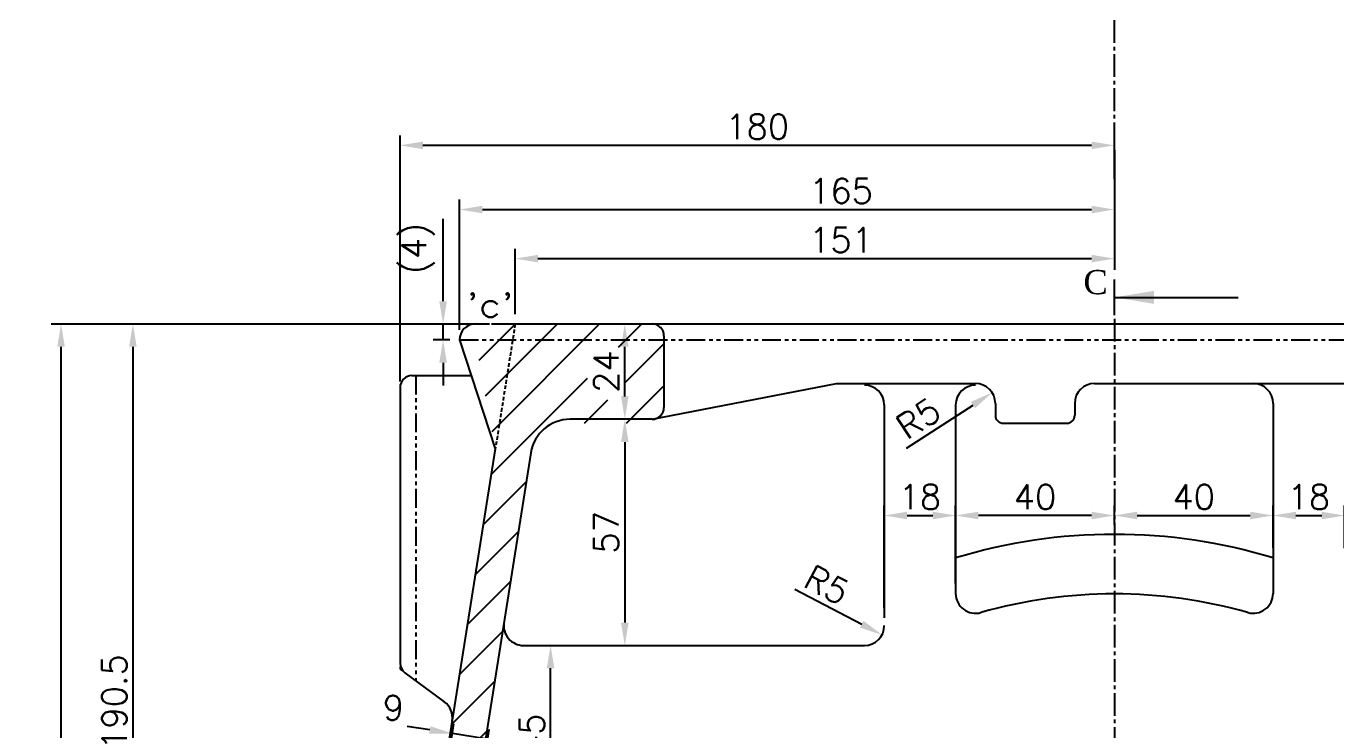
# Model space of a CAD drawing. Header units: millimetres. Extents: x -3508 to 12243, y -3609 to 4092.
# Drawn here: x 902.6 to 1232.6, y -52.3 to 125 of the extents above; entities that cross this region are included whole.
import ezdxf

# ---------------------------------------------------------------- set-up
doc = ezdxf.new("R2010")
doc.units = ezdxf.units.MM
doc.header["$LTSCALE"] = 0.3
doc.header["$PDSIZE"] = -50
for name, pattern in [('CENTER2', [28.575, 19.05, -3.175, 3.175, -3.175]), ('HIDDEN2', [4.7625, 3.175, -1.5875]), ('PHANTOM2', [31.75, 15.875, -3.175, 3.175, -3.175, 3.175, -3.175])]:
    doc.linetypes.add(name, pattern=pattern)
doc.layers.add('AM_8', color=1, linetype='Continuous', lineweight=25)
for name, color, linetype in [('center', 1, 'CENTER2'), ('CHAIN ...', 8, 'PHANTOM2'), ('hidden', 4, 'HIDDEN2')]:
    doc.layers.add(name, color=color, linetype=linetype)
doc.styles.add('ROMANTIC', font='romantic.ttf')
doc.styles.add('rs', font='romans.shx')
doc.styles.get("Standard").update_dxf_attribs({"font": 'romans.shx', "width": 1.2})
doc.dimstyles.new('ISO-25', dxfattribs={"dimscale": 2.5, "dimtxt": 2.5, "dimasz": 2.5, "dimexe": 0.7, "dimexo": 0.625, "dimtad": 1, "dimdec": 3, "dimlfac": -1, "dimzin": 9, "dimdsep": 46, "dimtxsty": 'Standard', "dimcen": 2.5, "dimclrd": 1, "dimclre": 1, "dimclrt": 7, "dimazin": 0, "dimtfac": 0.65, "dimtdec": 3, "dimtmove": 0, "dimatfit": 3, "dimfxl": 0, "dimtolj": 1, "dimarcsym": 0})
doc.dimstyles.new('sarab', dxfattribs={"dimscale": 3, "dimtxt": 2.5, "dimasz": 2.3, "dimexe": 1, "dimexo": 1, "dimtad": 1, "dimdec": 3, "dimdsep": 46, "dimtxsty": 'rs', "dimcen": 0, "dimclrd": 1, "dimclre": 1, "dimclrt": 7, "dimadec": 3, "dimazin": 2, "dimtfac": 1, "dimtdec": 3, "dimtmove": 0, "dimatfit": 3, "dimfxl": 0, "dimarcsym": 0})

# ---------------------------------------------------------------- blocks, each defined once
blk = doc.blocks.new('*D1494')
at = {"color": 1, "lineweight": -2, "transparency": 16777216}
blk.add_line((1195.11, -115.97), (1206.92, -124.77), dxfattribs=at)
for start, end in [(100.7822, 111.5644), (75, 90), (53.3387, 75), (53.4356, 64.2178)]:
    blk.add_arc((1176.83, -140.52), 30.6, start, end, dxfattribs=at)
at = {"color": 1, "transparency": 16777216}
for points in [[(1171.02, -109.5), (1171.2, -111.41), (1176.83, -109.92)], [(1189.81, -113.86), (1190.48, -112.07), (1184.75, -110.96)]]:
    blk.add_solid(points, dxfattribs=at)
at = {"layer": 'Defpoints', "color": 0, "transparency": 16777216}
for p in [(1176.83, 69.97), (1191.15, -87.09), (1176.83, -110.03), (1179.5, -110.03), (1163.88, -188.86)]:
    blk.add_point(p, dxfattribs=at)
at = {"color": 7, "transparency": 16777216, "insert": (1203.81, -116.61), "char_height": 6.25, "attachment_point": 5, "rotation": 323.3387, "style": 'rs'}
blk.add_mtext('15°', dxfattribs=at)
blk = doc.blocks.new('*D1237')
at = {"color": 1, "lineweight": -2, "transparency": 16777216}
blk.add_line((1034.75, -70.27), (1034.75, -36.77), dxfattribs=at)
at = {"color": 1, "transparency": 16777216}
for points in [[(1033.8, -36.77), (1035.71, -36.77), (1034.75, -31.02)], [(1033.8, -70.27), (1035.71, -70.27), (1034.75, -76.02)]]:
    blk.add_solid(points, dxfattribs=at)
at = {"layer": 'Defpoints', "color": 0, "transparency": 16777216}
for p in [(1034.75, -31.02), (1034.75, -31.02), (1034.75, -76.02)]:
    blk.add_point(p, dxfattribs=at)
at = {"color": 7, "transparency": 16777216, "insert": (1030.07, -53.52), "char_height": 6.25, "attachment_point": 5, "rotation": 90, "style": 'rs'}
blk.add_mtext('45', dxfattribs=at)
blk = doc.blocks.new('*D1238')
at = {"color": 1, "lineweight": -2, "transparency": 16777216}
blk.add_line((1053.46, 20.23), (1053.46, -25.27), dxfattribs=at)
at = {"color": 1, "transparency": 16777216}
for points in [[(1052.5, 20.23), (1054.42, 20.23), (1053.46, 25.98)], [(1052.5, -25.27), (1054.42, -25.27), (1053.46, -31.02)]]:
    blk.add_solid(points, dxfattribs=at)
at = {"layer": 'Defpoints', "color": 0, "transparency": 16777216}
for p in [(1053.46, 25.98), (1053.46, -31.02), (1053.46, -31.02)]:
    blk.add_point(p, dxfattribs=at)
at = {"color": 7, "transparency": 16777216, "insert": (1048.77, -2.52), "char_height": 6.25, "attachment_point": 5, "rotation": 90, "style": 'rs'}
blk.add_mtext('57', dxfattribs=at)
blk = doc.blocks.new('*D1500')
at = {"color": 1, "lineweight": -2, "transparency": 16777216}
for p, q in [((1057.83, 49.98), (1050.96, 49.98)), ((1053.46, 31.73), (1053.46, 44.23)), ((1056.27, 25.98), (1050.96, 25.98))]:
    blk.add_line(p, q, dxfattribs=at)
at = {"color": 1, "transparency": 16777216}
for points in [[(1052.5, 44.23), (1054.42, 44.23), (1053.46, 49.98)], [(1052.5, 31.73), (1054.42, 31.73), (1053.46, 25.98)]]:
    blk.add_solid(points, dxfattribs=at)
at = {"layer": 'Defpoints', "color": 0, "transparency": 16777216}
for p in [(1053.46, 49.98), (1060.33, 49.98), (1058.77, 25.98)]:
    blk.add_point(p, dxfattribs=at)
at = {"color": 7, "transparency": 16777216, "insert": (1048.77, 37.98), "char_height": 6.25, "attachment_point": 5, "rotation": 90, "style": 'rs'}
blk.add_mtext('24', dxfattribs=at)
blk = doc.blocks.new('*D1501')
at = {"color": 1, "lineweight": -2, "transparency": 16777216}
for p, q in [((1007.67, 55.73), (1007.67, 76.51)), ((1019.33, 49.98), (1005.17, 49.98)), ((1007.67, 45.98), (1007.67, 49.98)), ((1009.33, 45.98), (1005.17, 45.98)), ((1007.67, 40.23), (1007.67, 34.48))]:
    blk.add_line(p, q, dxfattribs=at)
at = {"color": 1, "transparency": 16777216}
for points in [[(1006.71, 55.73), (1008.63, 55.73), (1007.67, 49.98)], [(1006.71, 40.23), (1008.63, 40.23), (1007.67, 45.98)]]:
    blk.add_solid(points, dxfattribs=at)
at = {"layer": 'Defpoints', "color": 0, "transparency": 16777216}
for p in [(1021.83, 49.98), (1007.67, 45.98), (1011.83, 45.98)]:
    blk.add_point(p, dxfattribs=at)
at = {"color": 7, "transparency": 16777216, "insert": (1001.35, 69), "char_height": 6.25, "attachment_point": 5, "rotation": 90, "style": 'rs'}
blk.add_mtext('(4)', dxfattribs=at)
blk = doc.blocks.new('*D1502')
at = {"color": 1, "lineweight": -2, "transparency": 16777216}
for p, q in [((1118.83, -21.52), (1118.83, 4.23)), ((1136.83, -15.42), (1136.83, 4.23)), ((1124.58, 1.73), (1131.08, 1.73))]:
    blk.add_line(p, q, dxfattribs=at)
at = {"color": 1, "transparency": 16777216}
for points in [[(1124.58, 2.68), (1124.58, 0.77), (1118.83, 1.73)], [(1131.08, 2.68), (1131.08, 0.77), (1136.83, 1.73)]]:
    blk.add_solid(points, dxfattribs=at)
at = {"layer": 'Defpoints', "color": 0, "transparency": 16777216}
for p in [(1136.83, 1.73), (1136.83, -17.92), (1118.83, -24.02)]:
    blk.add_point(p, dxfattribs=at)
at = {"color": 7, "transparency": 16777216, "insert": (1127.83, 6.41), "char_height": 6.25, "attachment_point": 5, "style": 'rs'}
blk.add_mtext('18', dxfattribs=at)
blk = doc.blocks.new('*D1509')
at = {"color": 1, "lineweight": -2, "transparency": 16777216}
for p, q in [((1216.83, -4.9), (1216.83, 4.23)), ((1234.83, -6.52), (1234.83, 4.23)), ((1222.58, 1.73), (1229.08, 1.73))]:
    blk.add_line(p, q, dxfattribs=at)
at = {"color": 1, "transparency": 16777216}
for points in [[(1222.58, 2.68), (1222.58, 0.77), (1216.83, 1.73)], [(1229.08, 2.68), (1229.08, 0.77), (1234.83, 1.73)]]:
    blk.add_solid(points, dxfattribs=at)
at = {"layer": 'Defpoints', "color": 0, "transparency": 16777216}
for p in [(1234.83, 1.73), (1216.83, -7.4), (1234.83, -9.02)]:
    blk.add_point(p, dxfattribs=at)
at = {"color": 7, "transparency": 16777216, "insert": (1225.83, 6.41), "char_height": 6.25, "attachment_point": 5, "style": 'rs'}
blk.add_mtext('18', dxfattribs=at)
blk = doc.blocks.new('*D1510')
at = {"color": 1, "lineweight": -2, "transparency": 16777216}
for p, q in [((1136.83, -6.46), (1136.83, 4.23)), ((1176.83, -0.52), (1176.83, 4.23)), ((1171.08, 1.73), (1142.58, 1.73))]:
    blk.add_line(p, q, dxfattribs=at)
at = {"color": 1, "transparency": 16777216}
for points in [[(1142.58, 2.68), (1142.58, 0.77), (1136.83, 1.73)], [(1171.08, 2.68), (1171.08, 0.77), (1176.83, 1.73)]]:
    blk.add_solid(points, dxfattribs=at)
at = {"layer": 'Defpoints', "color": 0, "transparency": 16777216}
for p in [(1136.83, 1.73), (1176.83, -3.02), (1136.83, -8.96)]:
    blk.add_point(p, dxfattribs=at)
at = {"color": 7, "transparency": 16777216, "insert": (1156.83, 6.41), "char_height": 6.25, "attachment_point": 5, "style": 'rs'}
blk.add_mtext('40', dxfattribs=at)
blk = doc.blocks.new('*D1511')
at = {"color": 1, "lineweight": -2, "transparency": 16777216}
for p, q in [((1176.83, -0.52), (1176.83, 4.23)), ((1216.83, -6.46), (1216.83, 4.23)), ((1182.58, 1.73), (1211.08, 1.73))]:
    blk.add_line(p, q, dxfattribs=at)
at = {"color": 1, "transparency": 16777216}
for points in [[(1182.58, 2.68), (1182.58, 0.77), (1176.83, 1.73)], [(1211.08, 2.68), (1211.08, 0.77), (1216.83, 1.73)]]:
    blk.add_solid(points, dxfattribs=at)
at = {"layer": 'Defpoints', "color": 0, "transparency": 16777216}
for p in [(1216.83, 1.73), (1176.83, -3.02), (1216.83, -8.96)]:
    blk.add_point(p, dxfattribs=at)
at = {"color": 7, "transparency": 16777216, "insert": (1196.83, 6.41), "char_height": 6.25, "attachment_point": 5, "style": 'rs'}
blk.add_mtext('40', dxfattribs=at)
blk = doc.blocks.new('*D1242')
at = {"color": 1, "lineweight": -2, "transparency": 16777216}
for p, q in [((1176.83, 81.44), (1176.83, 63.95)), ((1025.83, 52.48), (1025.83, 68.95)), ((1031.58, 66.45), (1171.08, 66.45))]:
    blk.add_line(p, q, dxfattribs=at)
at = {"color": 1, "transparency": 16777216}
for points in [[(1031.58, 67.41), (1031.58, 65.5), (1025.83, 66.45)], [(1171.08, 67.41), (1171.08, 65.5), (1176.83, 66.45)]]:
    blk.add_solid(points, dxfattribs=at)
at = {"layer": 'Defpoints', "color": 0, "transparency": 16777216}
for p in [(1176.83, 83.94), (1176.83, 66.45), (1025.83, 49.98)]:
    blk.add_point(p, dxfattribs=at)
at = {"color": 7, "transparency": 16777216, "insert": (1107.95, 71.14), "char_height": 6.25, "attachment_point": 5, "style": 'rs'}
blk.add_mtext('151', dxfattribs=at)
blk = doc.blocks.new('*D1243')
at = {"color": 1, "lineweight": -2, "transparency": 16777216}
for p, q in [((996.83, 35.48), (996.83, 97.5)), ((1176.83, 86.44), (1176.83, 97.5)), ((1002.58, 95), (1171.08, 95))]:
    blk.add_line(p, q, dxfattribs=at)
at = {"color": 1, "transparency": 16777216}
for points in [[(1002.58, 95.96), (1002.58, 94.04), (996.83, 95)], [(1171.08, 95.96), (1171.08, 94.04), (1176.83, 95)]]:
    blk.add_solid(points, dxfattribs=at)
at = {"layer": 'Defpoints', "color": 0, "transparency": 16777216}
for p in [(1176.83, 95), (1176.83, 83.94), (996.83, 32.98)]:
    blk.add_point(p, dxfattribs=at)
at = {"color": 7, "transparency": 16777216, "insert": (1086.83, 99.69), "char_height": 6.25, "attachment_point": 5, "style": 'rs'}
blk.add_mtext('180', dxfattribs=at)
blk = doc.blocks.new('*D1231')
at = {"color": 1, "lineweight": -2, "transparency": 16777216}
for p, q in [((1017.33, 49.98), (927, 49.98)), ((929.5, 44.23), (929.5, -134.77)), ((985.52, -140.52), (927, -140.52))]:
    blk.add_line(p, q, dxfattribs=at)
at = {"color": 1, "transparency": 16777216}
for points in [[(928.54, 44.23), (930.46, 44.23), (929.5, 49.98)], [(928.54, -134.77), (930.46, -134.77), (929.5, -140.52)]]:
    blk.add_solid(points, dxfattribs=at)
at = {"layer": 'Defpoints', "color": 0, "transparency": 16777216}
for p in [(1019.83, 49.98), (929.5, -140.52), (988.02, -140.52)]:
    blk.add_point(p, dxfattribs=at)
at = {"color": 7, "transparency": 16777216, "insert": (924.81, -45.27), "char_height": 6.25, "attachment_point": 5, "rotation": 90, "style": 'rs'}
blk.add_mtext('190.5', dxfattribs=at)
blk = doc.blocks.new('*D1405')
at = {"color": 1, "lineweight": -2, "transparency": 16777216}
blk.add_line((1124.47, 18.67), (1141.21, 29.57), dxfattribs=at)
at = {"color": 1, "transparency": 16777216}
blk.add_solid([(1140.68, 30.38), (1141.73, 28.77), (1146.02, 32.71)], dxfattribs=at)
at = {"layer": 'Defpoints', "color": 0, "transparency": 16777216}
for p in [(1141.83, 29.98), (1146.02, 32.71)]:
    blk.add_point(p, dxfattribs=at)
at = {"color": 7, "transparency": 16777216, "insert": (1127.46, 26.21), "char_height": 6.25, "attachment_point": 5, "rotation": 33.0833, "style": 'rs'}
blk.add_mtext('R5', dxfattribs=at)
blk = doc.blocks.new('*D1406')
at = {"color": 1, "lineweight": -2, "transparency": 16777216}
blk.add_line((1096.34, -16.86), (1113.17, -25.67), dxfattribs=at)
at = {"color": 1, "transparency": 16777216}
blk.add_solid([(1113.61, -24.82), (1112.73, -26.52), (1118.26, -28.34)], dxfattribs=at)
at = {"layer": 'Defpoints', "color": 0, "transparency": 16777216}
for p in [(1113.83, -26.02), (1118.26, -28.34)]:
    blk.add_point(p, dxfattribs=at)
at = {"color": 7, "transparency": 16777216, "insert": (1104.38, -15.78), "char_height": 6.25, "attachment_point": 5, "rotation": 332.3689, "style": 'rs'}
blk.add_mtext('R5', dxfattribs=at)
blk = doc.blocks.new('*D1435')
at = {"color": 1, "lineweight": -2, "transparency": 16777216}
for p, q in [((1017.33, 49.98), (908.9, 49.98)), ((911.4, -315.27), (911.4, 44.23)), ((1015.33, -321.02), (908.9, -321.02))]:
    blk.add_line(p, q, dxfattribs=at)
at = {"color": 1, "transparency": 16777216}
for points in [[(910.45, 44.23), (912.36, 44.23), (911.4, 49.98)], [(910.45, -315.27), (912.36, -315.27), (911.4, -321.02)]]:
    blk.add_solid(points, dxfattribs=at)
at = {"layer": 'Defpoints', "color": 0, "transparency": 16777216}
for p in [(911.4, 49.98), (1019.83, 49.98), (1017.83, -321.02)]:
    blk.add_point(p, dxfattribs=at)
at = {"color": 7, "transparency": 16777216, "insert": (906.72, -135.52), "char_height": 6.25, "attachment_point": 5, "rotation": 90, "style": 'rs'}
blk.add_mtext('371', dxfattribs=at)
blk = doc.blocks.new('_DatumFilled')
at = {"color": 0, "linetype": 'ByBlock'}
blk.add_solid([(0, 0.577), (-1, 0), (0, -0.577)], dxfattribs=at)
blk = doc.blocks.new('*D1454')
at = {"color": 1, "lineweight": -2, "transparency": 16777216}
for p, q in [((1004.33, -52.31), (998.65, -51.41)), ((1007.01, -72.13), (1010.4, -50.75)), ((1015.9, -73.54), (1019.29, -52.16)), ((1018.9, -54.63), (1010.01, -53.21)), ((1024.58, -55.53), (1030.26, -56.43))]:
    blk.add_line(p, q, dxfattribs=at)
at = {"color": 1, "transparency": 16777216}
for points in [[(1004.48, -51.37), (1004.18, -53.26), (1010.01, -53.21)], [(1024.73, -54.58), (1024.43, -56.47), (1018.9, -54.63)]]:
    blk.add_solid(points, dxfattribs=at)
at = {"layer": 'Defpoints', "color": 0, "transparency": 16777216}
for p in [(1018.9, -54.63), (1006.62, -74.6), (1015.5, -76.01)]:
    blk.add_point(p, dxfattribs=at)
at = {"color": 7, "transparency": 16777216, "insert": (995.15, -46.72), "char_height": 6.25, "attachment_point": 5, "style": 'rs'}
blk.add_mtext('9', dxfattribs=at)
blk = doc.blocks.new('*D1531')
at = {"color": 1, "lineweight": -2, "transparency": 16777216}
for p, q in [((1176.83, 93.8), (1176.83, 76.32)), ((1011.83, 48.48), (1011.83, 81.32)), ((1017.58, 78.82), (1171.08, 78.82))]:
    blk.add_line(p, q, dxfattribs=at)
at = {"color": 1, "transparency": 16777216}
for points in [[(1017.58, 79.78), (1017.58, 77.86), (1011.83, 78.82)], [(1171.08, 79.78), (1171.08, 77.86), (1176.83, 78.82)]]:
    blk.add_solid(points, dxfattribs=at)
at = {"layer": 'Defpoints', "color": 0, "transparency": 16777216}
for p in [(1176.83, 96.3), (1176.83, 78.82), (1011.83, 45.98)]:
    blk.add_point(p, dxfattribs=at)
at = {"color": 7, "transparency": 16777216, "insert": (1107.95, 83.51), "char_height": 6.25, "attachment_point": 5, "style": 'rs'}
blk.add_mtext('165', dxfattribs=at)

msp = doc.modelspace()

# ---------------------------------------------------------------- hatches: boundary and pattern name
at = {"layer": 'AM_8'}
h = msp.add_hatch(dxfattribs=at)
h.set_pattern_fill('_U', color=256, scale=7.5, angle=45, style=0, pattern_type=0)
h.set_pattern_definition([(45, (-6131.779, -43.694), (-5.303301, 5.303301), [])])
edge = h.paths.add_edge_path(flags=17)
edge.add_arc((1051.3348, -296.2409), 5, 0, 50.666118, ccw=False)
edge.add_line((1056.3348, -296.2409), (1056.3348, -316.0178))
edge.add_arc((1061.3348, -316.0178), 5, 180, 270)
edge.add_line((1061.3348, -321.0178), (1086.8348, -321.0178))
edge.add_line((1086.8348, -321.0178), (1086.8348, -313.5063))
edge.add_arc((1176.8348, -140.5178), 195, 231.146042, 242.513572, ccw=False)
edge = h.paths.add_edge_path(flags=17)
edge.add_line((1086.8348, -313.5063), (1086.8348, -321.0178))
edge.add_line((1086.8348, -321.0178), (1103.0463, -321.0178))
edge.add_arc((1176.8348, -140.5178), 195, 242.513572, 247.765214, ccw=False)
edge = h.paths.add_edge_path()
edge.add_arc((1176.8348, -140.5178), 195, 261.693601, 270.000001, ccw=False)
edge.add_arc((1146.6703, -338.3144), 5.2365, 9.509148, 67.622981, ccw=False)
edge.add_line((1151.8348, -337.4493), (1151.8348, -340.5178))
edge.add_arc((1154.8348, -340.5178), 3, 180, 270)
edge.add_line((1154.8348, -343.5178), (1176.8348, -343.5178))
edge.add_line((1176.8348, -343.5178), (1176.8348, -335.5178))
edge = h.paths.add_edge_path()
edge.add_arc((1205.2058, -337.5447), 3.3725, 111.452157, 178.269663, ccw=False)
edge.add_line((1203.9724, -334.4058), (1186.559, -335.2752))
edge.add_arc((1176.8348, -140.5178), 195, 270.000001, 272.858395, ccw=False)
edge.add_line((1176.8348, -335.5178), (1176.8348, -343.5178))
edge.add_line((1176.8348, -343.5178), (1198.8348, -343.5178))
edge.add_arc((1198.8348, -340.5178), 3, 270, 360)
edge.add_line((1201.8348, -340.5178), (1201.8348, -337.4428))
edge = h.paths.add_edge_path()
edge.add_line((1060.3348, 49.9822), (1019.8348, 49.9822))
edge.add_line((1019.8348, 49.9822), (1015.8348, 45.9822))
edge.add_line((1015.8348, 45.9822), (1020.8348, 18.4857))
edge.add_line((1020.8348, 18.4857), (1063.3348, 45.9822))
edge.add_line((1063.3348, 45.9822), (1063.3348, 46.9822))
edge.add_arc((1060.3348, 46.9822), 3, 0, 90)
edge = h.paths.add_edge_path()
edge.add_arc((1026.8348, -211.6234), 20, 180, 205.362684, ccw=False)
edge.add_line((1006.8348, -211.6234), (1006.8348, -140.5178))
edge.add_line((1006.8348, -140.5178), (997.8348, -140.5178))
edge.add_line((997.8348, -140.5178), (997.8348, -211.6234))
edge.add_arc((1026.8348, -211.6234), 29, 180, 205.362686)
edge.add_arc((1176.8348, -140.5178), 195, 205.362686, 270.000001)
edge.add_line((1176.8348, -335.5178), (1176.8348, -326.5178))
edge.add_arc((1176.8348, -140.5178), 186, 205.362684, 270.000001, ccw=False)
edge = h.paths.add_edge_path()
edge.add_line((1008.9373, -113.8645), (1029.6403, 16.55))
edge.add_arc((1039.5166, 14.9822), 10, 90, 170.979696, ccw=False)
edge.add_line((1039.5166, 24.9822), (1060.3348, 24.9822))
edge.add_line((1060.3348, 24.9822), (1061.5681, 25.2474))
edge.add_arc((1060.3348, 27.9822), 3, 294.273649, 360)
edge.add_line((1063.3348, 27.9822), (1063.3348, 45.9822))
edge.add_line((1063.3348, 45.9822), (1020.8348, 18.4857))
edge.add_line((1020.8348, 18.4857), (1000.0486, -112.4534))
edge.add_arc((1176.8348, -140.5178), 179, 170.979696, 180)
edge.add_line((997.8348, -140.5178), (1006.8348, -140.5178))
edge.add_arc((1176.8348, -140.5178), 170, 170.979696, 180, ccw=False)
edge = h.paths.add_edge_path()
edge.add_line((1590.8348, 49.9822), (1558.8348, 49.9822))
edge.add_arc((1558.8348, 46.9822), 3, 90, 180)
edge.add_line((1555.8348, 46.9822), (1555.8348, 45.9822))
edge.add_line((1555.8348, 45.9822), (1591.0823, 45.9822))
edge.add_line((1591.0823, 45.9822), (1590.8348, 49.9822))
edge = h.paths.add_edge_path()
edge.add_line((1605.8348, -206.0741), (1605.8348, -196.2678))
edge.add_arc((1483.8348, -196.2678), 122, 360, 363.539849)
edge.add_line((1605.6021, -188.7352), (1605.5113, -187.2678))
edge.add_line((1605.5113, -187.2678), (1596.8348, -187.2678))
edge.add_line((1596.8348, -187.2678), (1596.8348, -244.8665))
edge.add_arc((1484.0848, -198.2678), 122, 337.545081, 356.331403)
edge = h.paths.add_edge_path()
edge.add_line((1602.6193, -140.5178), (1593.6021, -140.5178))
edge.add_line((1593.6021, -140.5178), (1595.2718, -167.5086))
edge.add_arc((1368.0848, -196.2678), 229, 2.677488, 7.214617, ccw=False)
edge.add_line((1596.8348, -185.5703), (1596.8348, -187.2678))
edge.add_line((1596.8348, -187.2678), (1605.5113, -187.2678))
edge.add_line((1605.5113, -187.2678), (1602.6193, -140.5178))
edge = h.paths.add_edge_path()
edge.add_line((1591.0823, 45.9822), (1555.8348, 45.9822))
edge.add_line((1555.8348, 45.9822), (1555.8348, 27.9822))
edge.add_arc((1558.8348, 27.9822), 3, 180, 270)
edge.add_line((1558.8348, 24.9822), (1578.6639, 24.9822))
edge.add_arc((1578.6639, 19.9822), 5, 3.539849, 90, ccw=False)
edge.add_line((1583.6544, 20.2909), (1593.6021, -140.5178))
edge.add_line((1593.6021, -140.5178), (1602.6193, -140.5178))
edge.add_line((1602.6193, -140.5178), (1591.0823, 45.9822))
h.paths.add_polyline_path([(1484.0848, -311.4086), (1360.0848, -317.5999), (1360.0848, -326.6111), (1484.0848, -320.4198)])
edge = h.paths.add_edge_path()
edge.add_line((1535.6518, -308.8339), (1484.0848, -311.4086))
edge.add_line((1484.0848, -311.4086), (1484.0848, -320.4198))
edge.add_line((1484.0848, -320.4198), (1490.1687, -320.116))
edge.add_arc((1484.0848, -198.2678), 122, 272.858395, 295.003904)
edge = h.paths.add_edge_path()
edge.add_arc((1484.7028, -198.8287), 121.1656, 273.050148, 356.470086)
edge.add_line((1605.6385, -206.2888), (1605.8348, -206.0741))
edge.add_arc((1484.0848, -198.2678), 122, 337.545081, 356.331403, ccw=False)
edge.add_line((1596.8348, -244.8665), (1596.8348, -196.2678))
edge.add_arc((1484.3365, -198.7142), 112.525, -82.649396, 1.245736, ccw=False)
edge.add_line((1498.733, -310.3144), (1535.6518, -308.8339))
edge.add_arc((1484.0848, -198.2678), 122, 272.858395, 295.003904, ccw=False)
edge.add_line((1490.1687, -320.116), (1491.1501, -319.8226))
edge = h.paths.add_edge_path()
edge.add_line((1360.0848, -326.6111), (1186.559, -335.2752))
edge.add_arc((1176.8348, -140.5178), 195, 270.000001, 272.858395, ccw=False)
edge.add_line((1176.8348, -335.5178), (1176.8348, -326.5178))
edge.add_arc((1176.8348, -140.5178), 186, 270.000001, 272.858395)
edge.add_line((1186.1102, -326.2864), (1360.0848, -317.5999))
edge.add_line((1360.0848, -317.5999), (1360.0848, -326.6111))
h.paths.add_polyline_path([(1053.4593, 30.8601), (1053.4593, 44.1042), (1044.0843, 44.1042), (1044.0843, 30.8601)], flags=16)

# ---------------------------------------------------------------- linework, layer by layer
at = {"color": 60}
msp.add_line((1176.8348, 52.1865), (1176.8348, 61.2034), dxfattribs=at)
for p, q in [((1019.8348, 49.9822), (1590.8348, 49.9822)), ((1063.3348, 46.9822), (1063.3348, 28.9822)), ((1011.8348, 45.9822), (1020.8348, 18.4857)), ((999.8348, 36.9822), (1014.7807, 36.9822)), ((996.8348, 33.9822), (996.8348, -35.4995)), ((1060.3348, 25.9822), (1106.8348, 34.9822)), ((1106.8348, 34.9822), (1141.8348, 34.9822)), ((1171.8348, 34.9822), (1241.8348, 34.9822)), ((1146.8348, 29.9822), (1146.8348, 26.9822)), ((1166.8348, 29.9822), (1166.8348, 26.9822)), ((1216.8348, 29.9822), (1216.8348, -17.9158)), ((1118.8348, 29.5727), (1118.8348, -24.0178)), ((1136.8348, 29.5727), (1136.8348, -17.9158)), ((1060.3348, 25.9822), (1039.6753, 25.9822)), ((1148.8348, 24.9822), (1164.8348, 24.9822)), ((1020.8348, 18.4857), (1000.0486, -112.4534)), ((1029.799, 17.55), (1008.9373, -113.8645)), ((1027.9453, -31.0178), (1081.7336, -31.0178)), ((1081.7336, -31.0178), (1113.8348, -31.0178)), ((996.8348, -36.4373), (996.8348, -37.0178)), ((996.8348, -37.0178), (997.4099, -37.4404)), ((998.0584, -37.9169), (1007.982, -45.2093))]:
    msp.add_line(p, q)
for centre, radius, start, end in [((1015.8348, 45.9822), 4, 90, 180), ((1060.3348, 46.9822), 3, 0, 90), ((999.8348, 33.9822), 3, 90, 180), ((1113.8348, 29.5727), 5, 0, 90), ((1141.8348, 29.5727), 5, 90, 180), ((1141.8348, 29.9822), 5, 0, 90), ((1171.8348, 29.9822), 5, 90, 180), ((1211.8348, 29.9822), 5, 0, 90), ((1060.3348, 28.9822), 3, 270, 0), ((1148.8348, 26.9822), 2, 180, 270), ((1164.8348, 26.9822), 2, 270, 0), ((1039.6753, 15.9822), 10, 90, 170.979696), ((1176.8348, -140.5178), 137.5, 73.08761, 106.91239), ((1141.8348, -17.9158), 5, 180, 285.932804), ((1176.8348, -140.5178), 122.5, 74.067196, 105.932804), ((1211.8348, -17.9158), 5, 254.067196, 0), ((1027.9453, -26.0178), 5, 170.979696, 270), ((1113.8348, -26.0178), 5, 270, 0), ((999.8348, -35.4995), 3, 180, 233.689817), ((1005.0212, -49.2384), 5, 350.979696, 53.689817)]:
    msp.add_arc(centre, radius, start, end)
at = {"layer": 'center'}
for p, q in [((1176.8348, 86.5026), (1176.8348, 672.1465)), ((1176.8348, 86.5026), (1176.8348, 62.6853)), ((1176.8348, 51.2956), (1176.8348, -283.0463))]:
    msp.add_line(p, q, dxfattribs=at)
at = {"layer": 'CHAIN ...'}
for p, q in [((1011.8348, 45.9822), (1295.9892, 45.9822)), ((1000.8348, 36.9822), (1000.8348, -39.9572))]:
    msp.add_line(p, q, dxfattribs=at)
at = {"layer": 'hidden'}
msp.add_line((1025.8348, 49.9822), (1020.8348, 18.4857), dxfattribs=at)

# ---------------------------------------------------------------- texts
at = {"style": 'ROMANTIC'}
msp.add_text('C', height=6.1, dxfattribs=at).set_placement((1169.0215, 57.4886))
at = {"width": 1.2}
msp.add_text("'c'", height=6.1, dxfattribs=at).set_placement((1013.5295, 51.7082))

# ---------------------------------------------------------------- dimensions: what is measured, and where the dimension line sits
for base, p1, p2, picture, middle in [((1176.8348, 94.9981), (996.8348, 32.9822), (1176.8348, 83.9369), '*D1243', (1086.8348, 94.9981)), ((1176.8348, 78.8185), (1011.8348, 45.9822), (1176.8348, 96.3018), '*D1531', (1107.9477, 78.8185)), ((1176.8348, 66.4536), (1025.8348, 49.9822), (1176.8348, 83.9369), '*D1242', (1107.9477, 66.4536))]:
    dim = msp.add_linear_dim(base=base, p1=p1, p2=p2, dimstyle='sarab', override={"dimscale": 2.5, "dimdec": 2, "dimadec": 2, "dimtdec": 2, "dimatfit": 0})
    dim.commit()
    dim.dimension.update_dxf_attribs({"geometry": picture, "text_midpoint": middle, "dimtype": 160})
dim = msp.add_linear_dim(base=(1007.6725, 45.9822), p1=(1021.8348, 49.9822), p2=(1011.8348, 45.9822), angle=90, text='(<>)', dimstyle='sarab', override={"dimscale": 2.5, "dimdec": 2, "dimadec": 2, "dimtdec": 2, "dimatfit": 0})
dim.commit()
dim.dimension.update_dxf_attribs({"geometry": '*D1501', "text_midpoint": (1007.6725, 68.997), "dimtype": 160})
dim = msp.add_angular_dim_2l(base=(1179.5018, -110.034), line1=((1191.1503, -87.0917), (1163.881, -188.8624)), line2=((1176.8348, -110.034), (1176.8348, 69.9678)), dimstyle='sarab', override={"dimscale": 2.5, "dimdec": 2, "dimadec": 2, "dimtdec": 2, "dimatfit": 0})
dim.commit()
dim.dimension.update_dxf_attribs({"geometry": '*D1494', "text_midpoint": (1203.8135, -116.6089)})
for base, p1, p2, angle, override, picture, middle, dimtype in [((911.4043, 49.9822), (1017.8348, -321.0178), (1019.8348, 49.9822), 90, {"dimscale": 2.5, "dimtoh": 1, "dimdec": 2, "dimcen": 2.5, "dimadec": 1, "dimtdec": 2, "dimldrblk": 'DatumFilled'}, '*D1435', (911.4043, -135.5178), 160), ((929.4972, -140.5178), (1019.8348, 49.9822), (988.0221, -140.5178), 90, {"dimscale": 2.5, "dimdec": 2, "dimadec": 2, "dimtdec": 2, "dimatfit": 0}, '*D1231', (929.4972, -45.2678), 160), ((1018.8984, -54.6258), (1006.615, -74.5989), (1015.5037, -76.0099), 350.979696, {"dimscale": 2.5, "dimtoh": 1, "dimdec": 2, "dimcen": 2.5, "dimadec": 1, "dimtdec": 2, "dimldrblk": 'DatumFilled'}, '*D1454', (995.1549, -51.4117), 161)]:
    dim = msp.add_linear_dim(base=base, p1=p1, p2=p2, angle=angle, dimstyle='sarab', override=override)
    dim.commit()
    dim.dimension.update_dxf_attribs({"geometry": picture, "text_midpoint": middle, "dimtype": dimtype})
for base, p1, p2, picture, middle in [((1053.4593, 49.9822), (1058.7723, 25.9822), (1060.3348, 49.9822), '*D1500', (1048.7718, 37.9822)), ((1053.4593, -31.0178), (1053.4593, 25.9822), (1053.4593, -31.0178), '*D1238', (1048.7718, -2.5178)), ((1034.7534, -31.0178), (1034.7534, -76.0178), (1034.7534, -31.0178), '*D1237', (1030.0659, -53.5178))]:
    dim = msp.add_linear_dim(base=base, p1=p1, p2=p2, angle=90, dimstyle='sarab', override={"dimscale": 2.5, "dimdec": 2, "dimadec": 2, "dimtdec": 2, "dimatfit": 0})
    dim.commit()
    dim.dimension.update_dxf_attribs({"geometry": picture, "text_midpoint": middle})
for center, mpoint, picture, middle in [((1141.8348, 29.9822), (1146.0242, 32.7115), '*D1405', (1130.0231, 22.2871)), ((1113.8348, -26.0178), (1118.2646, -28.3367), '*D1406', (1102.2094, -19.9321))]:
    dim = msp.add_radius_dim(center=center, mpoint=mpoint, dimstyle='sarab', override={"dimscale": 2.5, "dimdec": 2, "dimadec": 2, "dimtdec": 2, "dimtmove": 1, "dimatfit": 0})
    dim.commit()
    dim.dimension.update_dxf_attribs({"geometry": picture, "text_midpoint": middle, "dimtype": 164})
for base, p1, p2, picture, middle in [((1136.8348, 1.7254), (1118.8348, -24.0178), (1136.8348, -17.9158), '*D1502', (1127.8348, 6.4129)), ((1136.8348, 1.7254), (1176.8348, -3.0178), (1136.8348, -8.9646), '*D1510', (1156.8348, 6.4129)), ((1216.8348, 1.7254), (1176.8348, -3.0178), (1216.8348, -8.9646), '*D1511', (1196.8348, 6.4129)), ((1234.8348, 1.7254), (1216.8348, -7.4021), (1234.8348, -9.0178), '*D1509', (1225.8348, 6.4129))]:
    dim = msp.add_linear_dim(base=base, p1=p1, p2=p2, dimstyle='sarab', override={"dimscale": 2.5, "dimdec": 2, "dimadec": 2, "dimtdec": 2, "dimatfit": 0})
    dim.commit()
    dim.dimension.update_dxf_attribs({"geometry": picture, "text_midpoint": middle})

# ---------------------------------------------------------------- leaders
msp.add_leader([(1176.8348, 56.6949), (1208.0154, 56.6949)], dimstyle='ISO-25', override={"dimscale": 2, "dimasz": 5})

doc.saveas('drawing.dxf')
